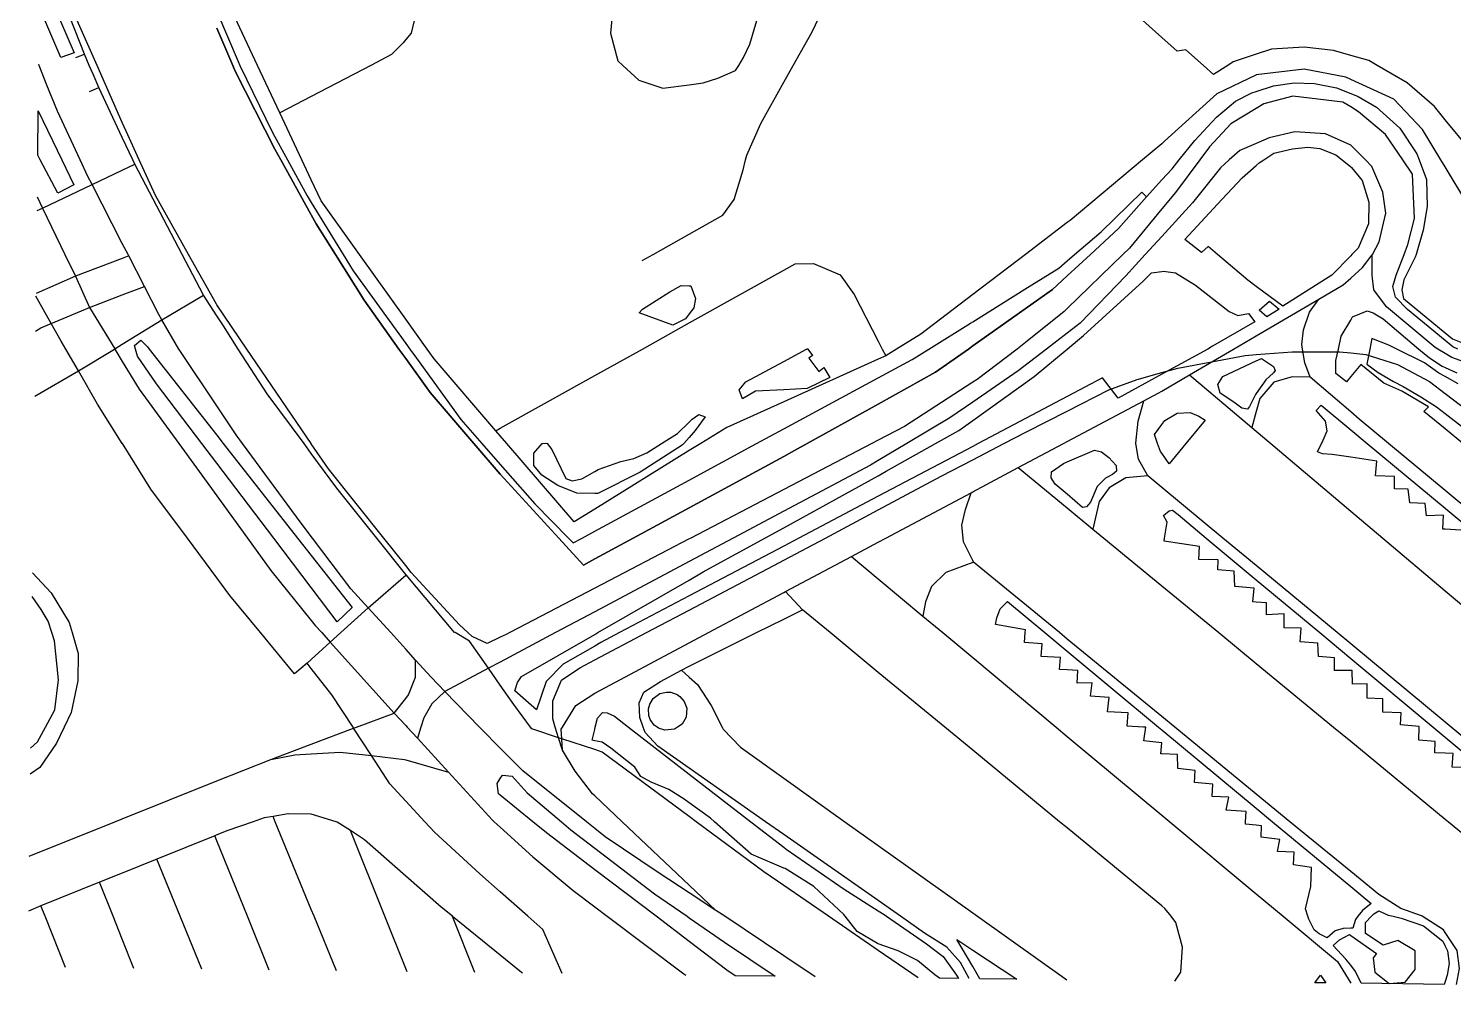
# Model space of a CAD drawing. Header units: millimetres. Extents: x 0 to 1153, y 0 to 888.
# Drawn here: x 0.2 to 452.6, y 8.4 to 311.7 of the extents above; entities that cross this region are included whole.
import ezdxf

# ---------------------------------------------------------------- set-up
doc = ezdxf.new("R2010")
doc.units = ezdxf.units.MM

msp = doc.modelspace()

# ---------------------------------------------------------------- linework, layer by layer
at = {"layer": 'major_roads'}
for points in [[(132.4177, 101.3255, 4.1382), (128.0449, 105.8389, 4.2181), (123.116, 111.279, 4.3141), (120, 114.7116, 4.3769), (115.1994, 120, 4.4754), (108.0449, 127.8815, 4.6561), (102.6031, 133.8667, 4.7896), (90.3667, 150, 5.1053), (90, 150.4835, 5.1124), (85.2822, 156.7037, 5.1832), (68.1862, 180, 5.4392), (66.1545, 182.7684, 5.452), (60, 191.9792, 5.4789), (48.0701, 209.8334, 5.4096), (47.9732, 210, 5.4088), (42.5747, 219.2853, 5.3551), (41.5883, 220.9791, 5.3435), (37.029, 229.8528, 5.2785), (32.048, 239.54, 5.1928), (31.8111, 240, 5.1883), (30, 243.5163, 5.173), (20.3835, 262.1874, 5.0357), (19.0955, 264.7027, 5.0148), (16.6421, 270, 4.9725), (9.4704, 285.4854, 4.9122), (6.0546, 293.7598, 4.8847), (3.6462, 300, 4.8659), (3.4909, 300.4024, 4.8649)], [(2.9781, 258.3079, 4.7994), (4.6922, 254.7405, 4.8317), (11.7842, 240, 4.9531), (15.0982, 233.1119, 5.0376), (19.541, 223.199, 5.1516), (27.5964, 210.0177, 5.3191), (27.6072, 210, 5.3193), (30, 206.087, 5.362), (35.3933, 197.2669, 5.4138), (47.9262, 180, 5.4893), (60, 163.3656, 5.4043), (69.7012, 150, 5.2587), (77.1396, 139.7519, 5.1031), (90, 123.834, 4.8442), (91.2569, 122.2783, 4.8121), (93.3158, 120, 4.7619), (96.0201, 117.0075, 4.6971), (116.358, 94.4869, 4.2764), (120, 90.5216, 4.2139), (120.4791, 90, 4.2051), (123.6857, 86.5088, 4.1482)], [(218.4806, 31.8613, 3.9952), (210, 37.3851, 3.8808), (200.4252, 43.6216, 3.8205), (183.2712, 55.2409, 3.7197), (180, 57.8662, 3.7009), (177.3411, 60, 3.7058), (157.1834, 76.1773, 3.8129), (150, 83.3533, 3.8613), (143.8782, 89.4688, 3.9442), (143.3647, 90, 3.9517), (132.4177, 101.3255, 4.1382)], [(123.6857, 86.5088, 4.1482), (133.5532, 75.7586, 3.9921), (147.5299, 60.5076, 3.8204), (148.086, 60, 3.815), (150, 58.253, 3.8011), (160.3036, 48.8486, 3.7708), (173.0975, 38.193, 3.7533), (180, 32.9983, 3.7517), (183.984, 30, 3.777), (208.3248, 11.6817, 3.9093), (208.8888, 11.3185, 3.9126)], [(249.9686, 10.8203, 4.368), (240, 17.4816, 4.2569), (221.2661, 30, 4.0323), (218.4806, 31.8613, 3.9952)]]:
    msp.add_polyline3d(points, dxfattribs=at)
at = {"layer": 'minor_roads'}
for points in [[(43.7122, 372.8682, 5.3562), (60, 362.0064, 5.4996), (63.0086, 360, 5.5222), (90, 342.0003, 5.8106), (107.9949, 330, 6.0101), (120, 321.9941, 6.1299), (120.8242, 321.4445, 6.1389), (123.0567, 316.074, 6.1816), (121.708, 310.237, 6.1993), (120, 308.2418, 6.1959), (119.1158, 307.2089, 6.1934), (115.4848, 303.4396, 6.1799), (108.896, 300, 6.1368), (90, 290.1356, 5.9141), (79.999, 284.9148, 5.7878)], [(456.8511, 256.4155, 5.1709), (450, 267.7668, 5.0729), (448.6521, 270, 5.0535), (442.8117, 279.6766, 5.0735), (433.7213, 289.2742, 5.0905), (420, 295.5567, 5.1124), (418.4613, 296.2612, 5.0996), (405.1931, 298.7825, 5.0074), (390, 296.9643, 4.9286), (389.826, 296.9435, 4.9261), (377.4697, 290.9794, 4.7901), (360.9267, 275.9043, 4.7418), (360, 275.1291, 4.7413), (353.8683, 270, 4.7303), (330.9473, 250.8269, 4.7714), (330, 250.107, 4.7714), (316.7007, 240, 4.942), (300, 227.3081, 5.1167), (283.4832, 214.756, 5.5074), (275.8205, 210, 5.6652), (272.3836, 207.8669, 5.7208), (270, 206.7919, 5.7562), (240, 193.2631, 6.1267), (221.8761, 185.0899, 5.9413), (213.634, 180, 5.7944), (210, 177.7559, 5.7053), (180, 159.2298, 4.7188), (173.4497, 155.1847, 4.5934), (152.1015, 180, 4.8991), (150, 182.4428, 4.9254), (148.6059, 184.0633, 4.9614), (128.9787, 206.8692, 5.315), (126.7413, 210, 5.3439), (120, 219.4331, 5.4363), (105.3019, 240, 5.6377), (93.1134, 257.0553, 5.7174), (90, 263.6692, 5.7478), (87.0199, 270, 5.7746), (79.999, 284.9148, 5.7878), (72.8958, 300, 5.794), (65.7059, 315.2692, 5.7089)], [(409.87, 225.8576, 6.0938), (417.5733, 230.3729, 6.0043), (420, 232.5319, 5.9578), (423.7864, 235.9006, 5.83), (426.832, 239.8963, 5.6973), (426.8868, 240, 5.6942), (428.9915, 243.9772, 5.6065), (431.1564, 253.1129, 5.4397), (430.2058, 259.7403, 5.3437), (426.7247, 267.9224, 5.2394), (424.6892, 270, 5.2195), (420.1646, 274.618, 5.2257), (420, 274.6923, 5.2263), (412.0173, 278.2944, 5.1624), (402.3063, 278.9048, 5.1051), (394.107, 276.9787, 5.0709), (390, 275.224, 5.0587), (384.8441, 273.0213, 5.0195), (381.4582, 270, 5.0086), (378.6389, 267.4843, 5.0292), (369.8087, 256.3946, 5.1439), (360, 245.7109, 5.2233), (354.7569, 240, 5.2548), (348.5562, 233.2462, 5.3026), (334.0509, 218.1556, 5.358), (330, 215.0526, 5.3447), (323.4038, 210, 5.4098), (314.4314, 203.1272, 5.461), (300, 193.1271, 5.5082), (292.766, 188.1144, 5.6248), (279.0727, 180, 5.8053), (270, 174.6237, 5.8424), (267.5206, 173.1544, 5.8396), (240, 158.5244, 5.6686), (223.9648, 150, 5.2563), (210, 142.5763, 4.8632), (180, 126.6282, 4.1031), (167.5318, 120, 3.9984), (150, 110.6801, 3.9689), (146.262, 108.6929, 4.0071), (132.4177, 101.3255, 4.1382)], [(457.4303, 205.3674, 6.0738), (452.1471, 207.3085, 6.1295), (450, 208.5956, 6.1395), (447.6571, 210, 6.1395), (446.8628, 210.4762, 6.1395), (431.3953, 223.4219, 6.0396), (427.3841, 228.7578, 5.961), (426.8255, 233.4385, 5.8542), (426.832, 239.8963, 5.6973)], [(32.048, 239.54, 5.1928), (30, 238.7633, 5.1803), (15.0982, 233.1119, 5.0376), (2.6047, 227.6608, 4.9296)], [(148.6059, 184.0633, 4.9614), (150, 184.8401, 4.9741), (180, 201.5568, 5.7315), (195.1523, 210, 6.126), (210, 218.2735, 6.3741), (240, 234.9902, 6.12), (243.5796, 236.9848, 6.0313), (249.4649, 237.1682, 5.8991), (257.8587, 233.4965, 5.7429), (262.3892, 227.3331, 5.7034), (270, 212.5095, 5.7136), (271.2884, 210, 5.7245), (272.3836, 207.8669, 5.7208)], [(2.4585, 215.655, 5.0132), (4.1731, 216.7238, 5.0243), (7.4504, 218.0777, 5.0508), (19.541, 223.199, 5.1516), (30, 227.1784, 5.2465), (37.029, 229.8528, 5.2785)], [(368.8099, 201.7975, 6.2198), (382.808, 210, 6.3103), (390, 214.2143, 6.3248), (409.87, 225.8576, 6.0938)], [(422.7296, 187.6971, 6.9979), (420, 190.0317, 6.9819), (407.0915, 201.0724, 6.676), (405.4199, 205.5807, 6.5708), (404.7124, 210, 6.4718), (404.4914, 211.3809, 6.437), (405.0039, 216.0765, 6.3221), (406.8945, 221.7031, 6.1881), (409.87, 225.8576, 6.0938)], [(343.2009, 197.0258, 5.8299), (352.1522, 200.318, 5.9451), (360, 202.5086, 6.0516), (365.1355, 203.9421, 6.1187), (386.4836, 207.9757, 6.4114), (390, 208.2298, 6.4655), (401.4581, 209.0576, 6.4827), (416.4282, 209.1267, 6.5258), (420, 208.758, 6.5451), (424.7935, 208.2632, 6.4912)], [(424.7935, 208.2632, 6.4912), (434.8973, 205.1113, 6.4258), (444.9816, 199.6924, 6.4112), (450, 195.8435, 6.4292), (457.0334, 190.4492, 6.3977), (469.5868, 180, 6.3167), (480, 171.3323, 6.141), (505.628, 150, 5.684), (510, 146.3609, 5.5418), (525.3321, 133.5988, 5.1431)], [(218.4806, 31.8613, 3.9952), (210, 39.8701, 3.8737), (188.6842, 60, 3.7311), (180, 68.201, 3.707), (179.297, 68.8649, 3.7106), (173.758, 76.0686, 3.7432), (169.747, 82.724, 3.7714), (169.4953, 86.3417, 3.7788), (169.316, 89.3452, 3.7848), (169.7216, 90, 3.784), (174.0118, 96.9261, 3.8168), (180, 100.7926, 3.8268), (180.1984, 100.9208, 3.8297), (210, 116.772, 4.3221), (216.069, 120, 4.4694), (240, 132.7287, 5.1496), (240.5224, 133.0066, 5.1598), (261.4616, 144.1533, 5.5238), (270, 148.6953, 5.6481), (272.4527, 150, 5.668), (299.5108, 164.3935, 5.6471), (300, 164.654, 5.6448), (314.457, 172.3517, 5.7291), (328.8317, 180, 5.7917), (330, 180.6216, 5.7905), (354.3079, 193.5551, 6.0865), (358.8528, 195.9715, 6.1339), (360, 196.6428, 6.1444), (368.8099, 201.7975, 6.2198)], [(368.8099, 201.7975, 6.2198), (388.5796, 185.1105, 6.9097), (390, 183.9116, 6.9632), (394.6342, 180, 7.07), (420, 158.5897, 7.4881), (430.1766, 150, 7.4589), (450, 133.2678, 7.2512), (465.719, 120, 6.8055)], [(407.0915, 201.0724, 6.676), (401.37, 201.1418, 6.6531), (395.6351, 199.4553, 6.6671), (391.1603, 194.2596, 6.7565), (390, 190.1461, 6.8356), (388.5796, 185.1105, 6.9097)], [(169.747, 82.724, 3.7714), (168.4603, 86.6702, 3.7842), (167.4627, 90, 3.7948), (166.6554, 92.6948, 3.8167), (166.7247, 98.39, 3.8544), (169.4496, 104.9263, 3.8907), (175.2112, 108.796, 3.9054), (180, 111.3205, 3.9164), (196.4644, 120, 4.1966), (210, 127.1355, 4.5233), (238.5963, 142.2105, 5.3297), (240, 142.9593, 5.3691), (253.1995, 150, 5.5856), (270, 158.9615, 5.7321), (290.0159, 169.6381, 5.6962), (300, 174.8516, 5.6364), (309.8594, 180, 5.6867), (317.0572, 183.7586, 5.6848), (330, 190.3267, 5.6704), (343.2009, 197.0258, 5.8299)], [(478.1449, 68.3095, 6.1516), (451.9395, 90, 6.9753), (450, 91.6053, 7.0477), (420, 116.4367, 7.5644), (415.6949, 120, 7.5476), (390, 141.268, 7.2995), (379.4504, 150, 7.0744), (360, 166.0993, 6.493), (355.6326, 169.7142, 6.3785), (352.6199, 175.0008, 6.2855), (351.7863, 180, 6.2409), (351.7706, 180.0939, 6.2392), (352.511, 187.0911, 6.1496), (354.3079, 193.5551, 6.0865)], [(468.1522, 150, 6.6673), (450, 165.0649, 6.9883), (432.0041, 180, 7.0451), (422.7296, 187.6971, 6.9979)], [(314.457, 172.3517, 5.7291), (330, 159.5637, 5.874), (338.1171, 152.8854, 6.0814), (341.6246, 150, 6.1738), (360, 134.8835, 6.5051), (378.0921, 120, 6.8965), (390, 110.204, 7.0807), (414.5596, 90, 7.1866), (420, 85.5245, 7.1762), (450, 60.845, 6.7343), (451.0272, 60, 6.7041), (464.6964, 48.755, 6.2746)], [(355.6326, 169.7142, 6.3785), (348.5762, 169.1123, 6.2324), (343.2625, 165.9154, 6.135), (340.1169, 161.577, 6.0871), (338.1171, 152.8854, 6.0814)], [(453.6274, 8.3505, 5.6772), (454.5803, 13.373, 5.7799), (453.7705, 19.0881, 5.9049), (450, 24.8632, 6.057), (449.4471, 25.71, 6.0697), (442.721, 30, 6.0941), (442.4521, 30.1715, 6.0947), (435.8702, 32.4536, 6.0755), (428.8831, 36.915, 6.113), (420, 44.1955, 6.2273), (400.7164, 60, 6.2565), (390, 68.783, 6.2667), (364.1125, 90, 6.1401), (360, 93.3705, 6.0766), (330, 117.9581, 5.7438), (327.5086, 120, 5.7441), (300.2577, 142.3344, 5.5891), (300, 142.8609, 5.5915), (297.0915, 148.803, 5.6463), (296.9736, 150, 5.6581), (296.5722, 154.0779, 5.6586), (297.6556, 159.0545, 5.6559), (299.5108, 164.3935, 5.6471)], [(261.4616, 144.1533, 5.5238), (270, 137.0425, 5.4609), (284.1299, 125.2751, 5.3466), (290.4654, 120, 5.3201), (300, 112.0612, 5.2591), (326.496, 90, 5.2471), (330, 87.0825, 5.2397), (360, 62.1037, 5.3355), (362.5266, 60, 5.3466), (390, 37.1249, 5.4085), (398.5572, 30, 5.3942), (415.8527, 15.5993, 5.3896), (420, 8.8198, 5.2875), (420.0379, 8.7579, 5.2864)], [(300.2577, 142.3344, 5.5891), (300, 142.2374, 5.5858), (291.5061, 139.0399, 5.5385), (286.9207, 134.6076, 5.4749), (285.0394, 129.7521, 5.4078), (284.1299, 125.2751, 5.3466)], [(1.5244, 138.9797, 5.5308), (7.3851, 132.666, 5.4841), (13.136, 123.1924, 5.4141), (14.0562, 120, 5.3956), (15.9502, 113.4293, 5.3635), (15.8435, 104.6682, 5.3469), (13.7632, 94.6396, 5.3585), (11.5176, 90, 5.3879), (9.0819, 84.9678, 5.4564), (3.7768, 77.2457, 5.5991), (0.7459, 75.0766, 5.6711)], [(364.1066, 9.4362, 4.5095), (366.0521, 12.2643, 4.5638), (366.5874, 20.1467, 4.6688), (364.4777, 28.0613, 4.732), (362.9582, 30, 4.7276), (361.0147, 32.4799, 4.7437), (360, 33.3151, 4.7419), (330, 58.0076, 4.7481), (327.5793, 60, 4.7521), (300, 82.7001, 4.8396), (291.131, 90, 4.8578), (270, 107.3926, 4.989), (254.6827, 120, 5.0286), (245.9028, 127.2266, 5.0851), (240.5224, 133.0066, 5.1598)], [(298.8179, 10.2279, 4.6605), (296.0684, 15.2982, 4.6303), (291.7238, 20.1736, 4.5992), (284.729, 24.6444, 4.5669), (277.0811, 30, 4.5338), (270, 34.9587, 4.5179), (240, 55.9669, 4.1952), (234.2407, 60, 4.1156), (210, 76.9751, 3.8955), (200.0207, 83.9633, 3.8614), (195.9974, 88.2958, 3.8478), (195.393, 90, 3.8486), (194.2897, 93.1113, 3.8746), (194.0736, 97.6856, 3.9228), (195.6182, 101.142, 3.975), (200.8465, 104.5444, 4.0647), (207.4919, 108.1432, 4.1779), (210, 109.3893, 4.2213), (231.3572, 120, 4.7295), (240, 124.2939, 4.9687), (245.9028, 127.2266, 5.0851)], [(77.1288, 79.7812, 4.5294), (90, 84.6232, 4.4452), (103.4479, 89.6821, 4.3609), (104.3021, 90, 4.3554), (116.358, 94.4869, 4.2764), (120, 99.124, 4.2719), (120.9122, 100.2855, 4.2689), (123.0584, 105.8903, 4.2798), (123.116, 111.279, 4.3141)], [(207.4919, 108.1432, 4.1779), (210, 105.8695, 4.1732), (212.5827, 103.5282, 4.1815), (216.9059, 96.9061, 4.1545), (220.4799, 90, 4.1076), (220.7869, 89.4067, 4.1088), (226.223, 83.6074, 4.1534), (240, 73.8007, 4.2798), (259.3877, 60, 4.3855), (270, 52.4459, 4.5014), (300, 31.0912, 4.571), (301.533, 30, 4.5665), (329.8381, 9.8517, 4.5192)], [(132.4177, 101.3255, 4.1382), (128.3176, 97.3799, 4.1632), (125.7298, 92.9233, 4.1654), (124.7982, 90, 4.1573), (123.6857, 86.5088, 4.1482)], [(0.4295, 49.1037, 5.8946), (27.6722, 60, 5.195), (30, 60.9311, 5.1427), (60, 72.9302, 4.6615), (77.1288, 79.7812, 4.5294), (84.8188, 81.2115, 4.4668), (90, 81.5179, 4.4208), (99.1512, 82.0592, 4.3435), (109.1205, 80.99, 4.2471), (119.5836, 79.7755, 4.1462), (120, 79.6558, 4.1417), (133.5532, 75.7586, 3.9921)], [(157.0181, 11.9475, 3.7526), (156.7322, 12.1606, 3.7529), (150, 17.636, 3.7635), (134.8342, 29.9704, 3.8532), (134.7978, 30, 3.8535), (131.2649, 32.8665, 3.8741), (120, 42.7445, 3.9553), (106.8612, 54.2658, 4.1002), (102.4127, 57.1633, 4.1445), (98.2421, 59.8994, 4.1853), (97.9102, 60, 4.1883), (90, 62.3973, 4.2706), (89.9368, 62.4165, 4.2714), (82.6489, 62.5052, 4.3556), (77.8677, 61.6992, 4.4051), (74.9846, 61.214, 4.4354), (71.4951, 60, 4.4688), (63.4749, 57.2098, 4.5695), (60, 55.8108, 4.6161), (59.3306, 55.5413, 4.6295), (40.9538, 48.1177, 5.0202), (30, 43.6928, 5.2748), (22.7778, 40.7753, 5.4641), (4.1841, 33.2615, 5.9644), (0.217, 31.6618, 6.0735)], [(97.9928, 12.6633, 4.1293), (90.8776, 30, 4.1741), (90, 32.1382, 4.1869), (78.5651, 60, 4.3859), (77.8677, 61.6992, 4.4051)], [(76.639, 12.9223, 4.4875), (69.7034, 30, 4.5274), (60, 53.8929, 4.6218), (59.3306, 55.5413, 4.6295)], [(120.4247, 12.3913, 3.8746), (120, 13.447, 3.8786), (113.3406, 30, 3.9735), (102.4127, 57.1633, 4.1445)], [(55.2728, 13.1814, 4.9332), (48.3795, 30, 4.9605), (40.9538, 48.1177, 5.0202)], [(33.7114, 13.4429, 5.4551), (30, 22.7209, 5.4551), (27.0882, 30, 5.4533), (22.7778, 40.7753, 5.4641)], [(12.0072, 13.7061, 5.967), (5.4889, 30, 5.9651), (4.1841, 33.2615, 5.9644)], [(141.9341, 12.1305, 3.7847), (134.8342, 29.9704, 3.8532)]]:
    msp.add_polyline3d(points, dxfattribs=at)
at = {"layer": 'parks'}
for points in [[(3.7157, 318.8564, 4.9305), (3.8515, 330, 4.9698), (3.8874, 332.9442, 4.972), (4.8883, 330, 4.9838), (5.2137, 329.0426, 4.985), (8.0375, 319.4096, 4.9935), (14.6748, 303.9875, 5.0465), (10.5169, 302.505, 4.9792), (5.0443, 315.1345, 4.9371), (3.7157, 318.8564, 4.9305)], [(453.9655, 210, 6.0373), (452.4513, 210.6407, 6.0501), (450, 212.669, 6.0474), (438.0344, 222.5701, 5.9757), (434.2057, 226.4821, 5.9315), (433.3273, 229.8378, 5.8625), (434.4417, 233.411, 5.7642), (436.9293, 240, 5.5796), (438.1329, 243.1879, 5.5191), (440.231, 251.4323, 5.378), (439.586, 265.4525, 5.1819), (436.5081, 270, 5.1376), (431.0124, 278.1195, 5.1445), (422.5161, 285.3031, 5.1566), (420, 286.8374, 5.16), (417.4784, 288.3749, 5.1372), (401.6362, 290.1934, 5.0361), (392.3678, 287.76, 4.9972), (390, 286.3254, 4.9923), (381.9333, 281.438, 4.9254), (375.2109, 274.1139, 4.9118), (372.108, 270, 4.9196), (364.3424, 259.7039, 5.0271), (360, 254.4454, 5.0726), (349.7336, 242.0128, 5.1564), (347.6585, 240, 5.1641), (330, 222.8718, 5.2174), (329.0136, 221.915, 5.2315), (317.3178, 212.4399, 5.3572), (314.1003, 210, 5.3856), (301.3865, 200.3587, 5.4448), (300, 199.4585, 5.4484), (278.3068, 185.3724, 5.7796), (270, 181.038, 5.8755), (268.0108, 180, 5.8911), (240, 165.384, 5.788), (210.5173, 150, 5.0351), (210, 149.7301, 5.0206), (180, 134.0761, 4.2299), (153.0239, 120, 4.0078), (151.9152, 119.4215, 4.0058), (150, 118.5267, 4.0033), (145.8867, 116.605, 4.049), (141.0695, 118.745, 4.1233), (139.7223, 120, 4.1477), (137.047, 122.4922, 4.2148), (121.7203, 139.1071, 4.6134), (120, 141.2564, 4.6598), (113.0016, 150, 4.8427), (95.4183, 171.9679, 5.1815), (90, 179.9382, 5.2853), (89.958, 180, 5.286), (69.5634, 210, 5.4283), (60, 224.0675, 5.4386), (59.8821, 224.2409, 5.4377), (51.0385, 240, 5.3488), (40.5452, 258.6989, 5.2826), (35.3895, 270, 5.2348), (31.2351, 279.1062, 5.2169), (30, 281.8985, 5.2113), (21.9931, 300, 5.1488), (14.007, 318.0545, 5.0742)], [(60, 317.0662, 5.657), (66.7344, 301.2814, 5.7299), (67.3584, 300, 5.7374), (77.705, 278.754, 5.7337), (82.4919, 270, 5.7328), (88.7128, 258.6235, 5.6951), (90, 256.521, 5.6864), (100.1144, 240, 5.6061), (103.2649, 234.8539, 5.5771), (120, 211.7481, 5.3276), (121.2661, 210, 5.3106), (123.3631, 207.1048, 5.2893), (137.4475, 187.5874, 5.0439), (144.1287, 180, 4.8966), (150, 173.3322, 4.771), (161.0027, 160.837, 4.6415), (171.6286, 150, 4.4741), (173.1283, 148.4705, 4.4543), (175.9542, 150, 4.4881), (180, 152.1897, 4.5528), (210, 168.427, 5.4772), (231.3822, 180, 5.9614), (240, 184.6643, 6.0721), (270, 200.9016, 5.7835), (280.74, 206.7145, 5.6217), (286.0511, 210, 5.5313), (299.3015, 218.1969, 5.2485), (300, 218.6354, 5.233), (317.3335, 229.5185, 5.0998), (327.2947, 235.6788, 5.0084), (330, 238.0009, 4.971), (332.329, 240, 4.9682), (340.7337, 247.2142, 4.9545), (353.6739, 259.7871, 4.9026), (355.1105, 258.3108, 4.9456), (346.3083, 248.2058, 5.008), (337.4055, 240, 5.0331), (330, 233.1744, 5.0496), (325.2934, 228.8363, 5.1165), (300, 210.9608, 5.336), (298.6404, 210, 5.3667), (288.1707, 202.6008, 5.5595), (270, 192.513, 5.8223), (247.461, 180, 6.0022), (243.4242, 177.7589, 5.9876), (240, 175.9036, 5.9712), (210, 159.6491, 5.2625), (192.1912, 150, 4.7146), (180, 143.3946, 4.3886), (176.4317, 141.4613, 4.3481), (168.5957, 150, 4.4644), (150.0003, 170.2629, 4.7228), (141.6183, 180, 4.9055), (127.6976, 196.1711, 5.1677), (120, 206.9454, 5.2703), (117.8176, 210, 5.3084), (106.7631, 225.4728, 5.4962), (97.6511, 240, 5.5911), (91.5457, 249.7337, 5.6396), (90, 252.5255, 5.6521), (80.3251, 270, 5.7128), (78.4156, 273.4489, 5.713), (65.8336, 298.1888, 5.7131), (65.0608, 300, 5.7139), (60, 311.8619, 5.6585)], [(457.6967, 273.4004, 5.0124), (450, 282.7739, 5.0306), (446.5684, 286.9532, 5.0414), (437.9163, 294.4732, 5.0585), (428.3569, 300, 5.067), (425.7023, 301.5348, 5.0775), (420, 303.1756, 5.0951), (414.5762, 304.7363, 5.0674), (405.2065, 305.8071, 5.0165), (394.8406, 305.1339, 4.9553), (390, 303.5296, 4.9222), (382.6435, 301.0913, 4.7982), (380.9332, 300, 4.7671), (376.4415, 297.1339, 4.7214), (373.2217, 300, 4.6453), (367.6257, 304.9813, 4.5791), (364.8708, 304.5223, 4.5342), (360, 308.8716, 4.4795), (350.9557, 316.9475, 4.3983)], [(60, 311.8619, 5.6585), (65.0608, 300, 5.7139), (65.8336, 298.1888, 5.7131), (78.4156, 273.4489, 5.713), (80.3251, 270, 5.7128), (90, 252.5255, 5.6521), (91.5457, 249.7337, 5.6396), (97.6511, 240, 5.5911), (106.7631, 225.4728, 5.4962), (117.8176, 210, 5.3084), (120, 206.9454, 5.2703), (127.6976, 196.1711, 5.1677), (141.6183, 180, 4.9055), (150, 170.2632, 4.7228), (168.5957, 150, 4.4644), (176.4317, 141.4613, 4.3481), (180, 143.3946, 4.3886), (192.1912, 150, 4.7146), (210, 159.6491, 5.2625), (240, 175.9036, 5.9712), (243.4242, 177.7589, 5.9876), (247.461, 180, 6.0022), (270, 192.513, 5.8223), (288.1707, 202.6008, 5.5595), (298.6404, 210, 5.3667), (300, 210.9608, 5.336), (325.2934, 228.8363, 5.1165), (330, 233.1744, 5.0496), (337.4055, 240, 5.0331), (346.3083, 248.2058, 5.008), (355.1105, 258.3108, 4.9456), (360, 263.6385, 4.914), (363.2827, 267.2155, 4.8843), (365.5141, 270, 4.8568), (370.4727, 276.1879, 4.8417), (377.3956, 283.5653, 4.853), (383.4268, 288.5933, 4.8905), (388.6219, 291.2435, 4.9436), (390, 291.7001, 4.9601), (395.4667, 293.5113, 4.981), (402.0002, 294.5005, 5.0133), (408.5191, 294.282, 5.0525), (415.5027, 292.8405, 5.1012), (420, 291.0936, 5.1368), (422.3675, 290.174, 5.1324), (428.2237, 286.7206, 5.1239), (435.5679, 280.0898, 5.1121), (440.9911, 271.912, 5.102), (441.7086, 270, 5.1016), (444.0491, 263.763, 5.1712), (444.2731, 255.2302, 5.2866), (443.0233, 247.7374, 5.4023), (440.7509, 240, 5.536), (440.489, 239.108, 5.5597), (436.829, 231.9046, 5.7713), (436.271, 228.7335, 5.8528), (436.758, 226.0515, 5.91), (450, 215.1714, 5.9909), (452.3232, 213.2626, 5.9946), (454.9959, 212.2173, 5.9716)], [(3.1394, 271.5445, 4.7761), (3.31, 285.5491, 4.819), (10.8058, 270, 4.8857), (14.6278, 262.0717, 4.9544), (9.4807, 259.4304, 4.8869), (3.9478, 270, 4.7837), (3.1394, 271.5445, 4.7761)], [(367.3171, 244.7076, 5.3263), (377.7316, 255.9546, 5.237), (385.514, 264.353, 5.1571), (390, 268.2288, 5.1252), (390.9336, 269.0354, 5.1141), (392.3782, 270, 5.1028), (395.5666, 272.1291, 5.1075), (401.4733, 273.4883, 5.1318), (406.339, 274.0239, 5.1553), (410.1785, 273.6335, 5.1785), (415.2611, 271.6297, 5.2173), (417.2644, 270, 5.2372), (420, 267.7745, 5.2906), (420.2469, 267.5736, 5.2923), (423.6017, 263.4723, 5.3368), (425.7485, 256.6352, 5.4327), (425.6641, 249.6857, 5.5482), (422.3262, 242.0139, 5.712), (420.3741, 240, 5.7685), (420, 239.6141, 5.7824), (414.0384, 233.4636, 5.9174), (398.4931, 223.5427, 6.1181), (390, 229.811, 5.938), (387.2926, 231.8092, 5.8523), (377.7072, 240, 5.5364), (374.7394, 242.5361, 5.4534), (372.6066, 240.6571, 5.4625), (367.3171, 244.7076, 5.3263)], [(154.5669, 101.5485, 3.9143), (155.4302, 104.1862, 3.9251), (156.7395, 106.038, 3.9312), (180, 119.4275, 3.9854), (180.9945, 120, 4.0027), (210, 136.6965, 4.7337), (214.4237, 139.243, 4.8635), (233.9846, 150, 5.4212), (240, 153.308, 5.5777), (270, 169.8058, 5.8085), (272.548, 171.207, 5.8032), (288.2174, 180, 5.7296), (295.5305, 184.1038, 5.6333), (300, 187.3036, 5.5632), (319.5239, 201.2812, 5.4987), (330, 209.978, 5.4273), (330.0265, 210, 5.4274), (335.2109, 214.3039, 5.4417), (354.074, 231.5437, 5.4115), (356.7512, 234.1594, 5.3967), (360, 234.6163, 5.4315), (360.522, 234.6897, 5.4367), (364.3516, 234.1507, 5.4975), (370.6979, 230.2453, 5.6656), (381.4099, 221.9011, 6.0071), (384.2073, 220.5941, 6.0798), (387.5488, 221.3154, 6.1122), (389.5626, 218.6706, 6.2076), (376.1688, 210.8607, 6.1809), (374.6019, 210, 6.1745), (360, 201.9789, 6.06), (346.2141, 194.406, 5.9225), (341.1852, 200.8322, 5.7409), (330, 194.9342, 5.6134), (301.6784, 180, 5.6415), (300, 179.115, 5.6329), (270, 163.2958, 5.7627), (244.7855, 150, 5.5439), (240, 147.4766, 5.466), (210, 131.6574, 4.6228), (187.8926, 120, 4.0892), (181.9267, 116.8542, 3.9866), (180, 115.7488, 3.9541), (170.0151, 110.0207, 3.9255), (164.5769, 104.4745, 3.9011), (161.4551, 95.5457, 3.8566), (154.5669, 101.5485, 3.9143)], [(194.1047, 221.4898, 6.2596), (195.1583, 222.6632, 6.2834), (203.8441, 228.1199, 6.4079), (207.4408, 230.1111, 6.448), (210, 230.08, 6.4628), (210.5093, 230.0738, 6.4573), (211.994, 225.9765, 6.4139), (211.4556, 223.1118, 6.3989), (210, 221.1384, 6.3956), (208.8471, 219.5754, 6.3731), (204.7311, 217.5998, 6.3163), (194.1047, 221.4898, 6.2596)], [(390.8854, 222.297, 6.1269), (394.2378, 225.2298, 6.0639), (397.2753, 222.6376, 6.137), (393.3781, 220.2504, 6.1849), (390.8854, 222.297, 6.1269)], [(415.2737, 202.246, 6.6798), (415.3233, 206.3246, 6.5866), (416.0932, 210, 6.5048), (416.9522, 214.1008, 6.4057), (420, 219.1558, 6.2892), (420.6063, 220.1613, 6.2565), (425.2339, 222.1494, 6.1485), (427.1043, 221.5134, 6.1401), (430.3171, 219.5324, 6.1467), (441.624, 210, 6.2217), (445.0002, 207.1537, 6.2407), (449.0608, 204.5677, 6.2439), (450, 204.1369, 6.2408), (453.6388, 202.4678, 6.2084)], [(33.8594, 211.0936, 5.3528), (35.9258, 212.7689, 5.3526), (37.9466, 210.7, 5.3699), (38.4965, 210, 5.375), (60, 182.6279, 5.4929), (62.0645, 180, 5.4823), (85.6324, 150, 5.1416), (90, 144.4404, 5.0532), (102.9232, 127.9903, 4.7223), (98.2646, 123.466, 4.7337), (90, 134.3395, 4.9507), (78.097, 150, 5.197), (60, 173.8098, 5.4624), (55.295, 180, 5.4939), (40.8728, 198.975, 5.4207), (34.8409, 207.69, 5.3711), (34.1748, 210, 5.3595), (33.8594, 211.0936, 5.3528)], [(454.107, 198.9033, 6.2772), (450, 201.2319, 6.3068), (448.011, 202.3596, 6.3086), (443.4474, 205.6486, 6.2963), (434.6577, 210, 6.3165), (432.0949, 211.2688, 6.3211), (426.653, 213.3047, 6.3452), (426.0327, 210, 6.434), (425.1234, 205.1556, 6.5588), (428.7366, 202.5843, 6.5688), (433.5691, 199.7194, 6.5683), (436.6181, 198.0749, 6.564), (442.2127, 194.7919, 6.5615), (447.2097, 191.6556, 6.5633), (450, 189.4886, 6.5735), (462.2174, 180, 6.4944)], [(225.8921, 197.0393, 6.1144), (227.9687, 199.5601, 6.148), (240, 206.0847, 6.2082), (247.2197, 210, 6.1147), (247.5427, 210.1752, 6.1083), (247.671, 210, 6.1073), (249.1701, 207.9532, 6.0766), (247.9926, 207.0755, 6.092), (251.1776, 202.8182, 6.0336), (252.7284, 204.156, 6.0145), (254.5913, 200.9276, 5.9847), (247.3881, 197.4563, 6.0662), (240, 197.0853, 6.151), (231.0021, 196.6334, 6.1235), (226.8798, 194.1375, 6.0833), (225.8921, 197.0393, 6.1144)], [(377.8113, 198.6961, 6.4377), (379.3686, 201.2325, 6.4184), (390, 206.2129, 6.5068), (391.7229, 207.0201, 6.4957), (395.5196, 204.4279, 6.5622), (396.0076, 203.149, 6.5908), (395.4949, 202.3933, 6.6048), (393.0946, 200.2016, 6.6417), (390, 195.8853, 6.7182), (389.7858, 195.5865, 6.7203), (387.8694, 191.7815, 6.7609), (387.1801, 190.9629, 6.764), (385.3851, 191.2262, 6.7238), (382.8506, 193.1247, 6.6378), (378.5375, 195.974, 6.5019), (377.8113, 198.6961, 6.4377)], [(455.626, 180, 6.6534), (450, 184.6355, 6.6838), (443.2598, 190.189, 6.6521), (444.6436, 191.6031, 6.6004), (436.1763, 196.575, 6.6046), (430.461, 199.1346, 6.6248), (423.1968, 205.114, 6.5862), (420, 201.2571, 6.72), (418.6141, 199.5851, 6.7536), (415.2737, 202.246, 6.6798)], [(409.0091, 190.5026, 6.9187), (410.5642, 192.1935, 6.8881), (420, 184.3584, 7.1142), (425.2489, 180, 7.1412), (450, 159.448, 7.0632), (461.3784, 150, 6.8621)], [(454.9899, 152.4696, 7.0148), (450, 152.8144, 7.1517), (449.2803, 152.8642, 7.1609), (449.4219, 157.2854, 7.1), (444.0489, 157.0998, 7.1764), (443.5839, 160.9337, 7.1321), (438.7353, 161.1506, 7.1964), (438.2694, 165.5606, 7.145), (433.9223, 165.6134, 7.2049), (433.8976, 169.5071, 7.1546), (427.8347, 169.7665, 7.2362), (428.3306, 174.4065, 7.1695), (420, 175.6518, 7.2712), (414.1223, 176.5304, 7.2242), (410.9919, 176.7356, 7.2027), (409.4971, 177.3764, 7.1861), (410.775, 180, 7.1628), (410.9233, 180.3046, 7.1568), (412.5029, 184.0208, 7.0818), (412.0366, 187.0836, 7.0102), (409.0091, 190.5026, 6.9187)], [(160.6479, 173.0604, 4.8655), (160.6954, 176.9625, 4.9382), (163.2817, 179.9881, 5.0229), (163.405, 180, 5.0245), (164.818, 180.1366, 5.0433), (164.918, 180, 5.0413), (166.3274, 178.074, 5.0185), (170.8269, 168.8666, 4.8711), (172.8564, 168.1636, 4.8725), (175.9332, 168.8045, 4.9115), (180, 171.1612, 5.0003), (181.0845, 171.7896, 5.0348), (188.2755, 174.2575, 5.224), (192.3871, 175.211, 5.3218), (196.4933, 177.038, 5.4406), (201.2077, 180, 5.5986), (206.2867, 183.1911, 5.7529), (210, 186.7974, 5.8852), (210.9452, 187.7154, 5.908), (213.0094, 189.2142, 5.9468), (215.047, 188.5204, 5.9471), (211.9248, 184.1446, 5.8513), (210, 181.9653, 5.7963), (208.2642, 180, 5.7283), (207.7756, 179.4468, 5.7058), (194.3759, 170.8797, 5.2541), (180.9916, 164.1527, 4.8527), (180, 164.1648, 4.8352), (174.3431, 164.2336, 4.7975), (168.235, 166.696, 4.8054), (163.1599, 169.9727, 4.8296), (160.6479, 173.0604, 4.8655)], [(357.6622, 182.8378, 6.3162), (360, 186.0338, 6.3124), (360.97, 187.36, 6.3108), (364.9057, 189.6259, 6.3521), (369.0001, 189.827, 6.4293), (371.8075, 188.6872, 6.5046), (373.8139, 187.3991, 6.5676), (367.6978, 180, 6.5709), (362.3769, 173.5628, 6.4995), (360, 176.901, 6.4269), (359.5872, 177.4808, 6.4148), (358.682, 180, 6.3811), (357.6622, 182.8378, 6.3162)], [(324.9435, 169.13, 5.8052), (325.0384, 171.0151, 5.7997), (328.8269, 173.6638, 5.8145), (330, 174.167, 5.8198), (338.6847, 177.8927, 5.984), (340.8996, 177.3268, 6.0319), (343.2526, 175.6257, 6.0884), (345.5311, 173.052, 6.1483), (345.6851, 171.2567, 6.1604), (344.385, 170.1575, 6.1384), (342.1494, 169.0231, 6.0965), (339.4882, 166.4072, 6.0518), (337.3818, 161.4337, 6.0281), (336.1569, 159.9433, 6.0076), (334.8671, 159.6988, 5.9803), (330, 163.8899, 5.8579), (326.1984, 167.1634, 5.82), (324.9435, 169.13, 5.8052)], [(360.6031, 157.156, 6.5622), (362.4117, 158.6673, 6.5958), (363.4366, 158.8221, 6.6192), (365.2101, 157.4439, 6.6706), (374.1453, 150, 6.9427), (390, 136.7914, 7.2807), (410.1554, 120, 7.4748), (420, 111.7984, 7.5126), (446.1655, 90, 7.0635), (450, 86.8055, 7.0006), (474.9205, 66.0442, 6.2209)], [(457.0731, 77.1789, 6.7173), (452.2154, 77.3122, 6.8453), (452.5158, 81.648, 6.8786), (450, 81.7229, 6.9485), (446.7236, 81.8205, 6.9658), (446.7678, 85.4624, 7.0071), (441.6497, 85.8684, 7.0445), (441.6998, 90, 7.0986), (441.7022, 90.1978, 7.1005), (435.827, 90.7802, 7.1526), (436.0568, 94.5685, 7.1885), (430.1774, 94.8072, 7.2392), (430.228, 98.9694, 7.282), (425.1879, 99.2164, 7.3277), (425.2435, 103.7967, 7.3766), (420.5663, 103.6584, 7.4167), (420.4344, 107.9343, 7.4654), (420, 107.9396, 7.4695), (414.8087, 108.0026, 7.3978), (414.8579, 112.0533, 7.4451), (409.7548, 112.3755, 7.3791), (409.5516, 116.708, 7.4278), (403.9291, 117.0365, 7.3567), (404.137, 120, 7.3958), (404.2384, 121.4464, 7.4002), (398.8604, 121.5118, 7.3309), (398.915, 126.0084, 7.3446), (393.2119, 125.6224, 7.2733), (393.2584, 129.4501, 7.2881), (390, 129.6775, 7.2508), (388.9063, 129.7539, 7.2228), (389.2948, 134.0978, 7.2513), (383.1638, 134.6833, 7.0969), (382.9668, 139.5176, 7.1138), (377.7847, 139.915, 6.9844), (377.8948, 143.0544, 7.0023), (371.7587, 143.2126, 6.8487), (371.9928, 147.354, 6.8757), (360.76, 149.0236, 6.6049), (360.9078, 150, 6.6141), (361.6725, 155.0523, 6.6011), (360.6031, 157.156, 6.5622)], [(307.2428, 122.5969, 5.4982), (307.6044, 124.7296, 5.5198), (308.6532, 127.5138, 5.5545), (310.9837, 129.8735, 5.5999), (322.8798, 120, 5.6832), (330, 114.0905, 5.6811), (359.0255, 90, 6.009), (360, 89.1912, 6.0129), (390, 64.292, 6.1509), (395.1712, 60, 6.1446), (420, 39.3927, 6.1001), (426.4426, 34.0455, 6.0204), (423.7866, 31.857, 5.9392), (422.3085, 30, 5.8761), (421.5303, 29.0224, 5.842), (420.6491, 26.2176, 5.758), (420, 26.1883, 5.7499), (417.5704, 26.0784, 5.6968), (415.0842, 25.3746, 5.6273), (412.5072, 23.1107, 5.5169), (409.9655, 24.4146, 5.4982), (408.3664, 25.6791, 5.4968), (406.6888, 29.0354, 5.5441), (406.3797, 30, 5.561), (405.6338, 32.3282, 5.608), (407.3349, 39.4625, 5.8365), (407.5756, 45.4622, 6.0032), (401.7835, 46.313, 5.9062), (402.0085, 50.3616, 6.0208), (396.7117, 50.5282, 5.9165), (397.5333, 54.3465, 6.0378), (391.5878, 55.0692, 5.9364), (391.6322, 58.7204, 6.0379), (390, 58.8817, 6.0094), (386.5951, 59.2183, 5.9333), (386.64, 60, 5.9554), (386.8282, 63.2761, 6.0444), (380.4314, 63.6883, 5.8928), (381.256, 67.7482, 6.0175), (375.9681, 67.9982, 5.8893), (376.1832, 71.889, 5.9937), (370.395, 72.396, 5.8586), (370.61, 76.2775, 5.9622), (365.0705, 76.8651, 5.8348), (365.0451, 81.3535, 5.947), (360, 81.5121, 5.8208), (359.7482, 81.52, 5.8153), (359.983, 85.0574, 5.9091), (354.3634, 85.6275, 5.7905), (354.9195, 89.9601, 5.9065), (354.1922, 90, 5.8894), (349.0492, 90.2823, 5.7661), (349.3483, 94.5158, 5.8331), (342.783, 94.865, 5.679), (343.2779, 99.4214, 5.7582), (337.4006, 99.8366, 5.6252), (337.9557, 104.0763, 5.7034), (333.103, 103.9587, 5.5889), (333.4082, 108.0342, 5.6605), (330, 108.2157, 5.5859), (327.5297, 108.3473, 5.5562), (327.9031, 112.106, 5.6217), (321.769, 112.4314, 5.5474), (322.0742, 116.4976, 5.6165), (316.4596, 116.826, 5.5483), (316.692, 120, 5.6017), (316.7567, 120.883, 5.6083), (307.2428, 122.5969, 5.4982)], [(197.0641, 95.828, 3.9276), (197.4498, 97.3193, 3.948), (198.5746, 99.1176, 3.9788), (200.6711, 100.6346, 4.0158), (202.7312, 101.1392, 4.0411), (204.1132, 101.0852, 4.0532), (206.1267, 100.3824, 4.0628), (207.0383, 99.7673, 4.0631), (208.4256, 98.1708, 4.0543), (209.2069, 96.0427, 4.0323), (208.9961, 93.1647, 3.9918), (207.7469, 90.9963, 3.9531), (206.307, 90, 3.9292), (205.345, 89.3344, 3.9194), (202.2799, 89, 3.8957), (200.2498, 89.6565, 3.8833), (199.7832, 90, 3.881), (198.8636, 90.6769, 3.8822), (197.6138, 92.4018, 3.8927), (197.1582, 93.7083, 3.9041), (197.0641, 95.828, 3.9276)], [(295.4238, 10.2691, 4.6514), (289.4278, 10.3418, 4.6354), (287.9963, 11.3636, 4.6275), (282.4893, 15.9464, 4.5959), (276.3171, 19.0599, 4.5707), (270, 21.2787, 4.5501), (269.7674, 21.3604, 4.5475), (263.3478, 25.1552, 4.4745), (259.5023, 30, 4.4269), (259.0656, 30.5502, 4.4222), (249.5268, 39.4285, 4.3198), (240.397, 45.1333, 4.2215), (240, 45.3017, 4.2174), (229.7026, 49.6678, 4.0838), (218.0168, 60, 3.9151), (216.7663, 61.1056, 3.9053), (210, 65.9642, 3.844), (208.4074, 67.1077, 3.8417), (203.5539, 70.2145, 3.8307), (197.9395, 72.5222, 3.8095), (194.6369, 74.3465, 3.797), (192.6993, 77.3528, 3.7943), (185.1071, 83.2991, 3.7602), (182.3168, 85.1914, 3.7446), (180, 85.7132, 3.7294), (179.1765, 85.8987, 3.7335), (180, 89.2752, 3.734), (180.1768, 90, 3.7362), (180.8757, 92.8656, 3.7662), (182.4314, 94.6122, 3.7941), (183.9647, 94.5099, 3.8057), (186.2538, 93.4692, 3.8144), (190.7372, 90, 3.8142), (210, 75.0947, 3.8867), (229.5076, 60, 4.0571), (240, 51.8811, 4.2037), (240.728, 51.3178, 4.2121), (259.1635, 38.6052, 4.4122), (270, 31.7367, 4.521), (271.8534, 30.562, 4.5251), (272.6647, 30, 4.5268), (285.3031, 21.2459, 4.5814), (290.6166, 17.1857, 4.6095), (294.8926, 11.2798, 4.6455), (295.4238, 10.2691, 4.6514)], [(237.2866, 10.9741, 4.2299), (224.549, 11.1286, 4.0846), (221.9029, 12.929, 4.053), (210, 21.9779, 3.9091), (199.4478, 30, 3.8512), (180, 44.7848, 3.7276), (164.6401, 56.4618, 3.7533), (160.3035, 60, 3.7656), (150, 68.4066, 3.8231), (149.4141, 68.8846, 3.8291), (148.9658, 72.1051, 3.8415), (150, 73.6843, 3.8366), (150.7166, 74.7785, 3.8364), (153.7894, 74.4252, 3.8229), (158.4973, 69.2109, 3.7921), (169.4069, 60, 3.7337), (172.4444, 57.4354, 3.7267), (180, 51.6499, 3.7136), (198.9557, 37.1351, 3.8306), (209.3049, 30, 3.8986), (210, 29.5208, 3.9023), (221.1956, 21.8022, 4.038), (237.2866, 10.9741, 4.2299)], [(449.7175, 8.3979, 5.6853), (423.2767, 8.7186, 5.3297), (421.5053, 12.4829, 5.4049), (420, 14.441, 5.4372), (418.484, 16.4129, 5.4608), (414.4523, 20.7269, 5.4949), (416.4884, 22.542, 5.5824), (419.5935, 24.1955, 5.6886), (420, 23.9106, 5.6893), (428.2158, 18.1532, 5.6376), (427.1763, 16.7999, 5.5901), (427.6243, 12.2228, 5.4789), (432.1762, 8.6272, 5.4495), (437.3123, 9.0388, 5.53), (440.4224, 13.0802, 5.6683), (440.4867, 19.0356, 5.8103), (434.9079, 22.3184, 5.8225), (430.2785, 20.8414, 5.7308), (424.696, 24.4773, 5.7582), (424.7392, 28.0357, 5.8511), (426.6417, 30, 5.9224), (427.3454, 30.7266, 5.9477), (428.892, 31.7206, 5.9879), (431.9283, 30.3364, 5.9866), (433.4463, 30, 5.995), (436.0093, 29.432, 6.0086), (443.1565, 26.9665, 6.028), (449.22, 22.1447, 5.9871), (450, 20.556, 5.9608), (450.7253, 19.0786, 5.9233), (451.2032, 14.9936, 5.8306), (450.6226, 11.2746, 5.751), (450, 9.2958, 5.7092), (449.7175, 8.3979, 5.6853)], [(314.0249, 10.0435, 4.5961), (302.2572, 10.1862, 4.6529), (300, 14.0141, 4.6457), (294.95, 22.5782, 4.5952), (300, 19.2597, 4.6209), (314.0249, 10.0435, 4.5961)], [(412.0997, 8.8541, 5.148), (408.6256, 8.8963, 5.0872), (410.3972, 11.2611, 5.1779), (412.0997, 8.8541, 5.148)]]:
    msp.add_polyline3d(points, dxfattribs=at)
at = {"layer": 'paths'}
for points in [[(195.0883, 238.0734, 6.4746), (198.5072, 240, 6.5075), (210, 246.4764, 6.5297), (220.6601, 252.4835, 6.3579), (224.2365, 257.402, 6.2925), (227.1489, 266.8723, 6.2253), (227.8788, 270, 6.2061), (228.2365, 271.533, 6.1904), (232.7622, 281.5691, 6.0443), (239.9782, 294.6389, 5.811), (240, 294.6776, 5.8103), (243.0008, 300, 5.6891), (248.9796, 310.6046, 5.4346), (255.3102, 323.8246, 5.1445), (258.3687, 330, 5.0054), (261.7419, 336.811, 4.8903), (263.446, 340.2469, 4.8364), (266.7222, 346.1168, 4.7424)], [(140.2767, 117.3051, 4.1264), (135.6315, 120, 4.2027), (135.4832, 120.086, 4.2057), (120.1047, 138.3555, 4.6248), (120, 138.4867, 4.6276), (110.8116, 150, 4.8681), (98.1336, 165.8858, 5.1148), (90, 176.8719, 5.2673), (87.6841, 180, 5.302), (75.9681, 195.8251, 5.3993), (66.8116, 210, 5.435), (62.0836, 217.3194, 5.4431), (60, 220.5567, 5.4419), (55.8086, 227.0688, 5.4094), (49.0277, 240, 5.332), (34.001, 268.6561, 5.2179), (33.3668, 270, 5.211), (30, 277.1341, 5.1953), (22.5248, 292.9738, 5.1343), (20.7217, 297.1679, 5.1201), (19.5268, 300, 5.1108), (18.0185, 303.5751, 5.0962), (8.644, 327.2168, 5.0258)], [(185.7808, 318.0449, 6.3996), (185.0058, 310.184, 6.4523), (187.3527, 301.4117, 6.492), (188.8932, 300, 6.4924), (193.9604, 295.3565, 6.4821), (201.602, 292.8197, 6.4515), (210, 293.8792, 6.4032), (214.433, 294.4385, 6.3139), (219.0625, 295.9246, 6.2152), (224.7191, 298.4019, 6.0883), (225.7054, 300, 6.0587), (227.2464, 302.4968, 6.0058), (229.2725, 306.7744, 5.9273), (231.4816, 314.2741, 5.8164)], [(15.2563, 302.5123, 5.0515), (18.0185, 303.5751, 5.0962)], [(19.5604, 291.7183, 5.085), (22.5248, 292.9738, 5.1343)], [(2.9244, 253.9018, 4.8101), (4.6922, 254.7405, 4.8317), (20.3835, 262.1874, 5.0357), (30, 266.7555, 5.1715), (34.001, 268.6561, 5.2179)], [(10.603, 212.4733, 5.1229), (7.4504, 218.0777, 5.0508), (2.5933, 226.7185, 4.9362)], [(16.0507, 203.0406, 5.2467), (27.5672, 210, 5.3189), (27.5964, 210.0177, 5.3191), (30, 211.5048, 5.336), (42.5747, 219.2853, 5.3551), (55.8086, 227.0688, 5.4094)], [(96.567, 100.2194, 4.5264), (90, 108.5934, 4.6844), (88.6654, 110.2952, 4.7133), (84.7163, 106.9331, 4.71), (73.9048, 120, 4.9344), (64.1275, 131.817, 5.1258), (60, 137.3857, 5.2105), (50.6502, 150, 5.3608), (39.1074, 165.573, 5.443), (30.0114, 180, 5.4781), (30, 180.0181, 5.478), (22.1635, 192.4475, 5.3663), (16.0507, 203.0406, 5.2467), (12.0314, 210, 5.1546), (10.603, 212.4733, 5.1229)], [(2.2077, 195.071, 5.1969), (16.0507, 203.0406, 5.2467)], [(88.6654, 110.2952, 4.7133), (90, 111.5132, 4.7154), (96.0201, 117.0075, 4.6971), (99.3293, 120, 4.6832), (108.0449, 127.8815, 4.6561), (120, 138.2645, 4.625), (120.1047, 138.3555, 4.6248)], [(0.8461, 83.3018, 5.6105), (3.0677, 85.3013, 5.558), (5.5796, 90, 5.4851), (8.5311, 95.521, 5.4393), (9.7818, 105.0301, 5.4271), (8.4704, 117.4417, 5.4496), (7.6315, 120, 5.4589), (6.4514, 123.599, 5.4763), (4.227, 127.3244, 5.501), (1.433, 131.4747, 5.5269)], [(154.2897, 97.1567, 3.8933), (150, 103.3213, 3.9366), (146.262, 108.6929, 4.0071), (140.2767, 117.3051, 4.1264)], [(114.9813, 71.9983, 4.1335), (109.1205, 80.99, 4.2471), (103.4479, 89.6821, 4.3609), (103.2403, 90, 4.3652), (96.567, 100.2194, 4.5264)], [(160.0063, 89.4491, 3.8293), (159.5977, 90, 3.8324), (154.2897, 97.1567, 3.8933)], [(182.3593, 82.1153, 3.7401), (180, 82.8904, 3.7258), (169.4953, 86.3417, 3.7788), (168.4603, 86.6702, 3.7842), (160.0063, 89.4491, 3.8293)], [(282.6744, 10.4237, 4.6174), (270, 19.1318, 4.5568), (254.1816, 30, 4.3784), (240, 39.7437, 4.2289), (233.6867, 44.0813, 4.1445), (212.2042, 60, 3.8433), (210, 61.6333, 3.8237), (182.3593, 82.1153, 3.7401)], [(169.6875, 11.7939, 3.7559), (163.4755, 25.7751, 3.7711), (158.7031, 30, 3.7815), (150, 37.7047, 3.7939), (143.4784, 43.4781, 3.8311), (129.1252, 56.6895, 3.9396), (126.0666, 60, 3.9687), (120, 66.5663, 4.0547), (114.9813, 71.9983, 4.1335)]]:
    msp.add_polyline3d(points, dxfattribs=at)

doc.saveas('drawing.dxf')
